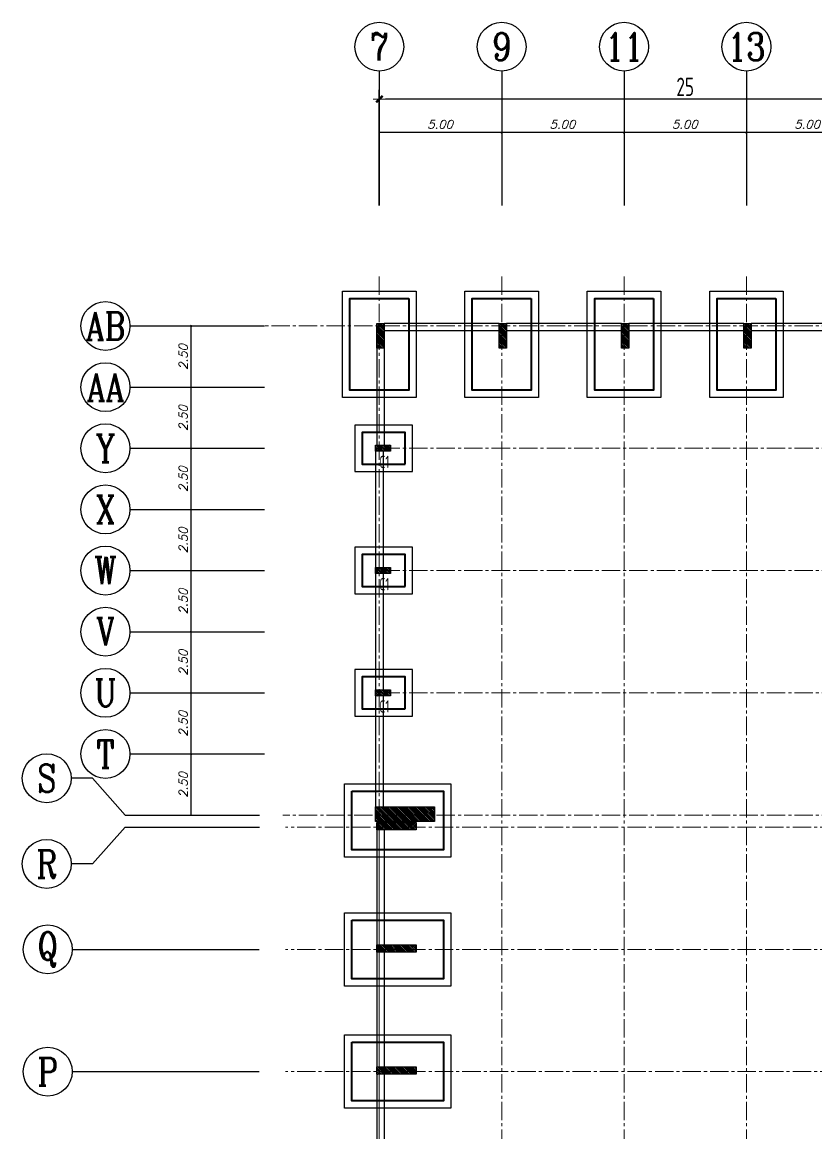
# Model space of a CAD drawing. Header units: metres. Extents: x 202848 to 204724, y 1924431 to 1925550.
# Drawn here: x 203936.01 to 203968.44, y 1925127.3 to 1925172.71 of the extents above; entities that cross this region are included whole.
import ezdxf
from ezdxf.enums import TextEntityAlignment as Align

# ---------------------------------------------------------------- set-up
doc = ezdxf.new("R2010")
doc.units = ezdxf.units.M
doc.header["$MEASUREMENT"] = 0
doc.linetypes.add('CENTER2', pattern=[1.125, 0.75, -0.125, 0.125, -0.125])
for name, color, linetype, lineweight in [('Axis', 1, 'CENTER2', 5), ('Dimations', 3, 'Continuous', 5), ('R.C Footing', 2, 'Continuous', 40)]:
    doc.layers.add(name, color=color, linetype=linetype, lineweight=lineweight)
for name, color, linetype in [('Axis Name', 8, 'Continuous'), ('Columns', 2, 'Continuous'), ('PC.Footing', 7, 'Continuous'), ('text2', 161, 'Continuous')]:
    doc.layers.add(name, color=color, linetype=linetype)
doc.styles.add('ROMANS', font='romans.shx', dxfattribs={"oblique": 15})
doc.styles.add('YQ_AXIS', font='COMPLEX.SHX', dxfattribs={"width": 0.8, "bigfont": 'GBCBIG.SHX'})
doc.styles.add('YQ_DIM', font='SUPEROS.SHX', dxfattribs={"width": 0.8, "bigfont": 'HZDX.SHX'})
doc.dimstyles.new('Copy(2) of DIM-50$', dxfattribs={"dimscale": 0, "dimtxt": 0.35, "dimasz": 0.03, "dimexe": 0, "dimexo": 0, "dimgap": 0.15, "dimtad": 1, "dimzin": 0, "dimdsep": 46, "dimtxsty": 'ROMANS', "dimblk1": 'OBLIQUE', "dimblk2": 'DTICK', "dimsah": 1, "dimcen": 0.1, "dimse1": 1, "dimse2": 1, "dimclrd": 2, "dimclre": 51, "dimclrt": 3, "dimaunit": 1, "dimadec": 0, "dimazin": 0, "dimtfac": 1e-05, "dimtmove": 2, "dimatfit": 0, "dimldrblk": 'DTICK', "dimfxl": 0, "dimtolj": 1, "dimtzin": 0, "dimlwe": -1, "dimarcsym": 0})
doc.dimstyles.new('yqm0_250', dxfattribs={"dimscale": 0.25, "dimtxt": 3, "dimasz": 1, "dimexe": 1.5, "dimexo": 3, "dimgap": 0.5, "dimtad": 1, "dimdec": 3, "dimdsep": 46, "dimtxsty": 'YQ_DIM', "dimblk": 'YQTICK', "dimcen": 0, "dimclrd": 256, "dimclre": 256, "dimclrt": 7, "dimadec": 1, "dimazin": 2, "dimtfac": 1, "dimtdec": 4, "dimtix": 1, "dimtmove": 2, "dimatfit": 2, "dimfxl": 1, "dimtolj": 1, "dimtzin": 0, "dimarcsym": 0})
pattern_1 = [(135, (386.115265, 223.05794), (-0.0353553390593, -0.0353553390593), [])]
pattern_2 = [(135, (386.115265, 223.09794), (-0.0353553390593, -0.0353553390593), [])]

# ---------------------------------------------------------------- blocks, each defined once
blk = doc.blocks.new('*U766')
at = {"layer": 'Dimations', "lineweight": -2, "insert": (-0.652, 0.25), "char_height": 0.5, "attachment_point": 1, "style": 'YQ_DIM'}
blk.add_mtext_dynamic_manual_height_columns('C1', width=1.30434, gutter_width=1, heights=[0], dxfattribs=at)
blk = doc.blocks.new('*U767')
at = {"layer": 'Dimations', "color": 0, "linetype": 'ByBlock', "lineweight": -2, "transparency": 16777216}
for p in [(0, 10), (50.125, 10), (0, 5), (50.125, 5), (0, 0), (50.125, 0)]:
    blk.add_blockref('*U766', p, dxfattribs=at)
blk = doc.blocks.new('*U768')
at = {"layer": 'text2', "lineweight": -2}
for p, q in [((-12.6, 2.35), (-12.6, -2.35)), ((-12.3, 2.35), (-12.3, -2.35)), ((12.3, 2.35), (12.3, -2.35)), ((12.6, 2.35), (12.6, -2.35))]:
    blk.add_line(p, q, dxfattribs=at)
blk = doc.blocks.new('*U769')
at = {"layer": 'text2', "color": 0, "linetype": 'ByBlock', "lineweight": -2, "transparency": 16777216}
for p in [(0, 0), (0, -5), (0, -10), (0, -15), (0, -20), (0, -25)]:
    blk.add_blockref('*U768', p, dxfattribs=at)
blk = doc.blocks.new('_OBLIQUE')
at = {"color": 0, "linetype": 'ByBlock'}
blk.add_line((-0.5, -0.5), (0.5, 0.5), dxfattribs=at)
blk = doc.blocks.new('DTICK')
at = {"color": 3}
blk.add_line((-1, -1), (1, 1), dxfattribs=at)
for p, q in [((-1, 0), (1, 0)), ((0, 1), (0, -1))]:
    blk.add_line(p, q)
blk = doc.blocks.new('*D1409')
at = {"layer": 'Defpoints', "color": 0, "lineweight": -2, "transparency": 16777216}
for p in [(203955.602, 1925168.213), (203950.602, 1925164.463), (203955.602, 1925164.463)]:
    blk.add_point(p, dxfattribs=at)
at = {"layer": 'Dimations', "color": 2, "lineweight": -2, "transparency": 16777216}
blk.add_line((203950.602, 1925168.213), (203955.572, 1925168.213), dxfattribs=at)
at = {"layer": 'Dimations', "color": 2, "lineweight": -2, "transparency": 16777216, "xscale": 0.03, "yscale": 0.03, "zscale": 0.03, "rotation": 180}
blk.add_blockref('_OBLIQUE', (203950.602, 1925168.213), dxfattribs=at)
at = {"layer": 'Dimations', "color": 2, "lineweight": -2, "transparency": 16777216, "xscale": 0.03, "yscale": 0.03, "zscale": 0.03}
blk.add_blockref('DTICK', (203955.602, 1925168.213), dxfattribs=at)
at = {"layer": 'Dimations', "color": 3, "transparency": 16777216, "insert": (203953.087, 1925168.538), "char_height": 0.35, "attachment_point": 5, "style": 'ROMANS'}
blk.add_mtext('\\A1;5.00', dxfattribs=at)
blk = doc.blocks.new('*D1410')
at = {"layer": 'Defpoints', "color": 0, "lineweight": -2, "transparency": 16777216}
for p in [(203960.602, 1925168.213), (203955.602, 1925164.463), (203960.602, 1925164.463)]:
    blk.add_point(p, dxfattribs=at)
at = {"layer": 'Dimations', "color": 2, "lineweight": -2, "transparency": 16777216}
blk.add_line((203955.602, 1925168.213), (203960.572, 1925168.213), dxfattribs=at)
at = {"layer": 'Dimations', "color": 2, "lineweight": -2, "transparency": 16777216, "xscale": 0.03, "yscale": 0.03, "zscale": 0.03, "rotation": 180}
blk.add_blockref('_OBLIQUE', (203955.602, 1925168.213), dxfattribs=at)
at = {"layer": 'Dimations', "color": 2, "lineweight": -2, "transparency": 16777216, "xscale": 0.03, "yscale": 0.03, "zscale": 0.03}
blk.add_blockref('DTICK', (203960.602, 1925168.213), dxfattribs=at)
at = {"layer": 'Dimations', "color": 3, "transparency": 16777216, "insert": (203958.087, 1925168.538), "char_height": 0.35, "attachment_point": 5, "style": 'ROMANS'}
blk.add_mtext('\\A1;5.00', dxfattribs=at)
blk = doc.blocks.new('*D1411')
at = {"layer": 'Defpoints', "color": 0, "lineweight": -2, "transparency": 16777216}
for p in [(203965.602, 1925168.213), (203960.602, 1925164.463), (203965.602, 1925164.463)]:
    blk.add_point(p, dxfattribs=at)
at = {"layer": 'Dimations', "color": 2, "lineweight": -2, "transparency": 16777216}
blk.add_line((203960.602, 1925168.213), (203965.572, 1925168.213), dxfattribs=at)
at = {"layer": 'Dimations', "color": 2, "lineweight": -2, "transparency": 16777216, "xscale": 0.03, "yscale": 0.03, "zscale": 0.03, "rotation": 180}
blk.add_blockref('_OBLIQUE', (203960.602, 1925168.213), dxfattribs=at)
at = {"layer": 'Dimations', "color": 2, "lineweight": -2, "transparency": 16777216, "xscale": 0.03, "yscale": 0.03, "zscale": 0.03}
blk.add_blockref('DTICK', (203965.602, 1925168.213), dxfattribs=at)
at = {"layer": 'Dimations', "color": 3, "transparency": 16777216, "insert": (203963.087, 1925168.538), "char_height": 0.35, "attachment_point": 5, "style": 'ROMANS'}
blk.add_mtext('\\A1;5.00', dxfattribs=at)
blk = doc.blocks.new('*D1412')
at = {"layer": 'Defpoints', "color": 0, "lineweight": -2, "transparency": 16777216}
for p in [(203970.602, 1925168.213), (203965.602, 1925164.463), (203970.602, 1925164.463)]:
    blk.add_point(p, dxfattribs=at)
at = {"layer": 'Dimations', "color": 2, "lineweight": -2, "transparency": 16777216}
blk.add_line((203965.602, 1925168.213), (203970.572, 1925168.213), dxfattribs=at)
at = {"layer": 'Dimations', "color": 2, "lineweight": -2, "transparency": 16777216, "xscale": 0.03, "yscale": 0.03, "zscale": 0.03, "rotation": 180}
blk.add_blockref('_OBLIQUE', (203965.602, 1925168.213), dxfattribs=at)
at = {"layer": 'Dimations', "color": 2, "lineweight": -2, "transparency": 16777216, "xscale": 0.03, "yscale": 0.03, "zscale": 0.03}
blk.add_blockref('DTICK', (203970.602, 1925168.213), dxfattribs=at)
at = {"layer": 'Dimations', "color": 3, "transparency": 16777216, "insert": (203968.087, 1925168.538), "char_height": 0.35, "attachment_point": 5, "style": 'ROMANS'}
blk.add_mtext('\\A1;5.00', dxfattribs=at)
blk = doc.blocks.new('YQTICK')
blk.add_line((-1, 0), (1, 0))
at = {"const_width": 0.4}
blk.add_lwpolyline([(0.53, 0.53), (-0.53, -0.53)], dxfattribs=at)
blk = doc.blocks.new('*D1426')
at = {"layer": 'Defpoints', "color": 0, "lineweight": -2, "transparency": 16777216}
for p in [(203950.602, 1925169.57), (203950.602, 1925164.463), (203975.602, 1925164.463)]:
    blk.add_point(p, dxfattribs=at)
at = {"layer": 'Dimations', "lineweight": -2, "transparency": 16777216}
for p, q in [((203950.602, 1925165.213), (203950.602, 1925169.945)), ((203975.602, 1925165.213), (203975.602, 1925169.945)), ((203975.352, 1925169.57), (203950.852, 1925169.57))]:
    blk.add_line(p, q, dxfattribs=at)
at = {"layer": 'Dimations', "lineweight": -2, "transparency": 16777216, "xscale": 0.25, "yscale": 0.25, "zscale": 0.25}
for p, rotation in [((203950.602, 1925169.57), 179.9999999989328), ((203975.602, 1925169.57), 359.9999999989328)]:
    blk.add_blockref('YQTICK', p, dxfattribs=dict(at, rotation=rotation))
at = {"layer": 'Dimations', "color": 7, "transparency": 16777216, "insert": (203963.102, 1925170.07), "char_height": 0.75, "attachment_point": 5, "rotation": 360, "style": 'YQ_DIM'}
blk.add_mtext('\\A1;25', dxfattribs=at)
blk = doc.blocks.new('*D1439')
at = {"layer": 'Defpoints', "color": 0, "lineweight": -2, "transparency": 16777216}
for p in [(203942.91, 1925142.791), (203946.66, 1925142.791), (203946.66, 1925140.291)]:
    blk.add_point(p, dxfattribs=at)
at = {"layer": 'Dimations', "color": 2, "lineweight": -2, "transparency": 16777216}
blk.add_line((203942.91, 1925140.291), (203942.91, 1925142.761), dxfattribs=at)
at = {"layer": 'Dimations', "color": 2, "lineweight": -2, "transparency": 16777216, "xscale": 0.03, "yscale": 0.03, "zscale": 0.03}
for name, p, rotation in [('DTICK', (203942.91, 1925142.791), 90), ('_OBLIQUE', (203942.91, 1925140.291), 270)]:
    blk.add_blockref(name, p, dxfattribs=dict(at, rotation=rotation))
at = {"layer": 'Dimations', "color": 3, "transparency": 16777216, "insert": (203942.585, 1925141.526), "char_height": 0.35, "attachment_point": 5, "rotation": 90, "style": 'ROMANS'}
blk.add_mtext('\\A1;2.50', dxfattribs=at)
blk = doc.blocks.new('*D1440')
at = {"layer": 'Defpoints', "color": 0, "lineweight": -2, "transparency": 16777216}
for p in [(203942.91, 1925145.291), (203946.66, 1925145.291), (203946.66, 1925142.791)]:
    blk.add_point(p, dxfattribs=at)
at = {"layer": 'Dimations', "color": 2, "lineweight": -2, "transparency": 16777216}
blk.add_line((203942.91, 1925142.791), (203942.91, 1925145.261), dxfattribs=at)
at = {"layer": 'Dimations', "color": 2, "lineweight": -2, "transparency": 16777216, "xscale": 0.03, "yscale": 0.03, "zscale": 0.03}
for name, p, rotation in [('DTICK', (203942.91, 1925145.291), 90), ('_OBLIQUE', (203942.91, 1925142.791), 270)]:
    blk.add_blockref(name, p, dxfattribs=dict(at, rotation=rotation))
at = {"layer": 'Dimations', "color": 3, "transparency": 16777216, "insert": (203942.585, 1925144.026), "char_height": 0.35, "attachment_point": 5, "rotation": 90, "style": 'ROMANS'}
blk.add_mtext('\\A1;2.50', dxfattribs=at)
blk = doc.blocks.new('*D1441')
at = {"layer": 'Defpoints', "color": 0, "lineweight": -2, "transparency": 16777216}
for p in [(203942.91, 1925147.791), (203946.66, 1925147.791), (203946.66, 1925145.291)]:
    blk.add_point(p, dxfattribs=at)
at = {"layer": 'Dimations', "color": 2, "lineweight": -2, "transparency": 16777216}
blk.add_line((203942.91, 1925145.291), (203942.91, 1925147.761), dxfattribs=at)
at = {"layer": 'Dimations', "color": 2, "lineweight": -2, "transparency": 16777216, "xscale": 0.03, "yscale": 0.03, "zscale": 0.03}
for name, p, rotation in [('DTICK', (203942.91, 1925147.791), 90), ('_OBLIQUE', (203942.91, 1925145.291), 270)]:
    blk.add_blockref(name, p, dxfattribs=dict(at, rotation=rotation))
at = {"layer": 'Dimations', "color": 3, "transparency": 16777216, "insert": (203942.585, 1925146.526), "char_height": 0.35, "attachment_point": 5, "rotation": 90, "style": 'ROMANS'}
blk.add_mtext('\\A1;2.50', dxfattribs=at)
blk = doc.blocks.new('*D1442')
at = {"layer": 'Defpoints', "color": 0, "lineweight": -2, "transparency": 16777216}
for p in [(203942.91, 1925150.291), (203946.66, 1925150.291), (203946.66, 1925147.791)]:
    blk.add_point(p, dxfattribs=at)
at = {"layer": 'Dimations', "color": 2, "lineweight": -2, "transparency": 16777216}
blk.add_line((203942.91, 1925147.791), (203942.91, 1925150.261), dxfattribs=at)
at = {"layer": 'Dimations', "color": 2, "lineweight": -2, "transparency": 16777216, "xscale": 0.03, "yscale": 0.03, "zscale": 0.03}
for name, p, rotation in [('DTICK', (203942.91, 1925150.291), 90), ('_OBLIQUE', (203942.91, 1925147.791), 270)]:
    blk.add_blockref(name, p, dxfattribs=dict(at, rotation=rotation))
at = {"layer": 'Dimations', "color": 3, "transparency": 16777216, "insert": (203942.585, 1925149.026), "char_height": 0.35, "attachment_point": 5, "rotation": 90, "style": 'ROMANS'}
blk.add_mtext('\\A1;2.50', dxfattribs=at)
blk = doc.blocks.new('*D1443')
at = {"layer": 'Defpoints', "color": 0, "lineweight": -2, "transparency": 16777216}
for p in [(203942.91, 1925152.791), (203946.66, 1925152.791), (203946.66, 1925150.291)]:
    blk.add_point(p, dxfattribs=at)
at = {"layer": 'Dimations', "color": 2, "lineweight": -2, "transparency": 16777216}
blk.add_line((203942.91, 1925150.291), (203942.91, 1925152.761), dxfattribs=at)
at = {"layer": 'Dimations', "color": 2, "lineweight": -2, "transparency": 16777216, "xscale": 0.03, "yscale": 0.03, "zscale": 0.03}
for name, p, rotation in [('DTICK', (203942.91, 1925152.791), 90), ('_OBLIQUE', (203942.91, 1925150.291), 270)]:
    blk.add_blockref(name, p, dxfattribs=dict(at, rotation=rotation))
at = {"layer": 'Dimations', "color": 3, "transparency": 16777216, "insert": (203942.585, 1925151.526), "char_height": 0.35, "attachment_point": 5, "rotation": 90, "style": 'ROMANS'}
blk.add_mtext('\\A1;2.50', dxfattribs=at)
blk = doc.blocks.new('*D1444')
at = {"layer": 'Defpoints', "color": 0, "lineweight": -2, "transparency": 16777216}
for p in [(203942.91, 1925155.291), (203946.66, 1925155.291), (203946.66, 1925152.791)]:
    blk.add_point(p, dxfattribs=at)
at = {"layer": 'Dimations', "color": 2, "lineweight": -2, "transparency": 16777216}
blk.add_line((203942.91, 1925152.791), (203942.91, 1925155.261), dxfattribs=at)
at = {"layer": 'Dimations', "color": 2, "lineweight": -2, "transparency": 16777216, "xscale": 0.03, "yscale": 0.03, "zscale": 0.03}
for name, p, rotation in [('DTICK', (203942.91, 1925155.291), 90), ('_OBLIQUE', (203942.91, 1925152.791), 270)]:
    blk.add_blockref(name, p, dxfattribs=dict(at, rotation=rotation))
at = {"layer": 'Dimations', "color": 3, "transparency": 16777216, "insert": (203942.585, 1925154.026), "char_height": 0.35, "attachment_point": 5, "rotation": 90, "style": 'ROMANS'}
blk.add_mtext('\\A1;2.50', dxfattribs=at)
blk = doc.blocks.new('*D1445')
at = {"layer": 'Defpoints', "color": 0, "lineweight": -2, "transparency": 16777216}
for p in [(203942.91, 1925157.791), (203946.66, 1925157.791), (203946.66, 1925155.291)]:
    blk.add_point(p, dxfattribs=at)
at = {"layer": 'Dimations', "color": 2, "lineweight": -2, "transparency": 16777216}
blk.add_line((203942.91, 1925155.291), (203942.91, 1925157.761), dxfattribs=at)
at = {"layer": 'Dimations', "color": 2, "lineweight": -2, "transparency": 16777216, "xscale": 0.03, "yscale": 0.03, "zscale": 0.03}
for name, p, rotation in [('DTICK', (203942.91, 1925157.791), 90), ('_OBLIQUE', (203942.91, 1925155.291), 270)]:
    blk.add_blockref(name, p, dxfattribs=dict(at, rotation=rotation))
at = {"layer": 'Dimations', "color": 3, "transparency": 16777216, "insert": (203942.585, 1925156.526), "char_height": 0.35, "attachment_point": 5, "rotation": 90, "style": 'ROMANS'}
blk.add_mtext('\\A1;2.50', dxfattribs=at)
blk = doc.blocks.new('*D1446')
at = {"layer": 'Defpoints', "color": 0, "lineweight": -2, "transparency": 16777216}
for p in [(203942.91, 1925160.291), (203946.66, 1925160.291), (203946.66, 1925157.791)]:
    blk.add_point(p, dxfattribs=at)
at = {"layer": 'Dimations', "color": 2, "lineweight": -2, "transparency": 16777216}
blk.add_line((203942.91, 1925157.791), (203942.91, 1925160.261), dxfattribs=at)
at = {"layer": 'Dimations', "color": 2, "lineweight": -2, "transparency": 16777216, "xscale": 0.03, "yscale": 0.03, "zscale": 0.03}
for name, p, rotation in [('DTICK', (203942.91, 1925160.291), 90), ('_OBLIQUE', (203942.91, 1925157.791), 270)]:
    blk.add_blockref(name, p, dxfattribs=dict(at, rotation=rotation))
at = {"layer": 'Dimations', "color": 3, "transparency": 16777216, "insert": (203942.585, 1925159.026), "char_height": 0.35, "attachment_point": 5, "rotation": 90, "style": 'ROMANS'}
blk.add_mtext('\\A1;2.50', dxfattribs=at)

msp = doc.modelspace()

# ---------------------------------------------------------------- hatches: boundary and pattern name
at = {"layer": 'Columns', "transparency": 33554687}
h = msp.add_hatch(dxfattribs=at)
h.set_pattern_fill('ANSI31', color=256, scale=0.4, angle=90)
h.set_pattern_definition([(135, (361.165265, 223.05794), (-0.0353553390593, -0.0353553390593), [])])
h.paths.add_polyline_path([(203950.8022, 1925160.3914), (203950.5022, 1925160.3914), (203950.5022, 1925159.3914), (203950.8022, 1925159.3914)])
h = msp.add_hatch(dxfattribs=at)
h.set_pattern_fill('ANSI31', color=256, scale=0.4, angle=90)
h.set_pattern_definition([(135, (366.165265, 223.05794), (-0.0353553390593, -0.0353553390593), [])])
h.paths.add_polyline_path([(203955.8022, 1925160.3914), (203955.5022, 1925160.3914), (203955.5022, 1925159.3914), (203955.8022, 1925159.3914)])
h = msp.add_hatch(dxfattribs=at)
h.set_pattern_fill('ANSI31', color=256, scale=0.4, angle=90)
h.set_pattern_definition([(135, (371.165265, 223.05794), (-0.0353553390593, -0.0353553390593), [])])
h.paths.add_polyline_path([(203960.8022, 1925160.3914), (203960.5022, 1925160.3914), (203960.5022, 1925159.3914), (203960.8022, 1925159.3914)])
h = msp.add_hatch(dxfattribs=at)
h.set_pattern_fill('ANSI31', color=256, scale=0.4, angle=90)
h.set_pattern_definition([(135, (376.165265, 223.05794), (-0.0353553390593, -0.0353553390593), [])])
h.paths.add_polyline_path([(203965.8022, 1925160.3914), (203965.5022, 1925160.3914), (203965.5022, 1925159.3914), (203965.8022, 1925159.3914)])
h = msp.add_hatch(dxfattribs=at)
h.set_pattern_fill('ANSI31', color=256, scale=0.4, angle=90)
h.set_pattern_definition(pattern_1)
h.paths.add_polyline_path([(203950.4522, 1925155.4164), (203950.4522, 1925155.1664), (203951.0522, 1925155.1664), (203951.0522, 1925155.4164)])
h = msp.add_hatch(dxfattribs=at)
h.set_pattern_fill('ANSI31', color=256, scale=0.4, angle=90)
h.set_pattern_definition(pattern_1)
h.paths.add_polyline_path([(203950.4522, 1925150.4164), (203950.4522, 1925150.1664), (203951.0522, 1925150.1664), (203951.0522, 1925150.4164)])
h = msp.add_hatch(dxfattribs=at)
h.set_pattern_fill('ANSI31', color=256, scale=0.4, angle=90)
h.set_pattern_definition(pattern_1)
h.paths.add_polyline_path([(203950.4522, 1925145.4164), (203950.4522, 1925145.1664), (203951.0522, 1925145.1664), (203951.0522, 1925145.4164)])
h = msp.add_hatch(dxfattribs=at)
h.set_pattern_fill('ANSI31', color=256, scale=0.4, angle=90)
h.set_pattern_definition(pattern_2)
h.paths.add_polyline_path([(203950.4522, 1925140.6314), (203950.4522, 1925140.0314), (203952.8522, 1925140.0314), (203952.8522, 1925140.6314)])
h = msp.add_hatch(dxfattribs=at)
h.set_pattern_fill('ANSI31', color=256, scale=0.4, angle=90)
h.set_pattern_definition(pattern_2)
h.paths.add_polyline_path([(203950.5022, 1925139.9914), (203950.5022, 1925139.6914), (203952.1022, 1925139.6914), (203952.1022, 1925139.9914)])
h = msp.add_hatch(dxfattribs=at)
h.set_pattern_fill('ANSI31', color=256, scale=0.4, angle=90)
h.set_pattern_definition(pattern_2)
h.paths.add_polyline_path([(203950.5022, 1925134.9914), (203950.5022, 1925134.6914), (203952.1022, 1925134.6914), (203952.1022, 1925134.9914)])
h = msp.add_hatch(dxfattribs=at)
h.set_pattern_fill('ANSI31', color=256, scale=0.4, angle=90)
h.set_pattern_definition(pattern_2)
h.paths.add_polyline_path([(203950.5022, 1925129.9914), (203950.5022, 1925129.6914), (203952.1022, 1925129.6914), (203952.1022, 1925129.9914)])

# ---------------------------------------------------------------- linework, layer by layer
at = {"layer": 'Axis'}
for p, q in [((203950.6022, 1925162.3166), (203950.6022, 1925140.1414)), ((203950.6022, 1925162.3166), (203950.6022, 1925085.4194)), ((203955.6022, 1925162.3166), (203955.6022, 1925085.4194)), ((203955.6022, 1925162.3166), (203955.6022, 1925085.4194)), ((203960.6022, 1925162.3166), (203960.6022, 1925085.4194)), ((203960.6022, 1925162.3166), (203960.6022, 1925085.4194)), ((203965.6022, 1925162.3166), (203965.6022, 1925085.4194)), ((203965.6022, 1925162.3166), (203965.6022, 1925085.4194)), ((204000.9422, 1925160.2914), (203942.3196, 1925160.2914)), ((204000.9422, 1925155.2914), (203950.4922, 1925155.2914)), ((204000.9422, 1925150.2914), (203950.4922, 1925150.2914)), ((204000.9422, 1925145.2914), (203950.4922, 1925145.2914)), ((204000.9422, 1925140.2914), (203946.6602, 1925140.2914)), ((203950.6022, 1925139.9514), (203950.6022, 1925110.5514)), ((203979.4939, 1925139.8014), (203946.7702, 1925139.8014)), ((203979.4939, 1925134.8014), (203946.7702, 1925134.8014)), ((203979.4939, 1925129.8014), (203946.7702, 1925129.8014))]:
    msp.add_line(p, q, dxfattribs=at)
at = {"layer": 'Axis Name'}
for p, q in [((203950.6022, 1925170.7133), (203950.6022, 1925165.2133)), ((203955.6022, 1925170.7133), (203955.6022, 1925165.2133)), ((203960.6022, 1925170.7133), (203960.6022, 1925165.2133)), ((203965.6022, 1925170.7133), (203965.6022, 1925165.2133)), ((203940.4102, 1925160.2914), (203945.9102, 1925160.2914)), ((203940.4102, 1925157.7914), (203945.9102, 1925157.7914)), ((203940.4102, 1925155.2914), (203945.9102, 1925155.2914)), ((203940.4102, 1925152.7914), (203945.9102, 1925152.7914)), ((203940.4102, 1925150.2914), (203945.9102, 1925150.2914)), ((203940.4102, 1925147.7914), (203945.9102, 1925147.7914)), ((203940.4102, 1925145.2914), (203945.9102, 1925145.2914)), ((203940.4102, 1925142.7914), (203945.9102, 1925142.7914)), ((203938.878, 1925141.7978), (203938.0087, 1925141.7978)), ((203940.2111, 1925140.2914), (203938.878, 1925141.7978)), ((203940.2111, 1925140.2914), (203945.7111, 1925140.2914)), ((203940.2111, 1925139.8014), (203938.878, 1925138.2951)), ((203940.2111, 1925139.8014), (203945.7111, 1925139.8014)), ((203938.878, 1925138.2951), (203938.0087, 1925138.2951)), ((203938.0517, 1925134.8014), (203945.6919, 1925134.8014)), ((203938.0517, 1925129.8014), (203945.6919, 1925129.8014))]:
    msp.add_line(p, q, dxfattribs=at)
for centre in [(203950.6022, 1925171.7133), (203955.6022, 1925171.7133), (203960.6022, 1925171.7133), (203965.6022, 1925171.7133), (203939.4102, 1925160.2914), (203939.4102, 1925157.7914), (203939.4102, 1925155.2914), (203939.4102, 1925152.7914), (203939.4102, 1925150.2914), (203939.4102, 1925147.7914), (203939.4102, 1925145.2914), (203939.4102, 1925142.7914), (203937.0087, 1925141.7978), (203937.0087, 1925138.2951), (203937.0517, 1925134.8014), (203937.0517, 1925129.8014)]:
    msp.add_circle(centre, 1, dxfattribs=at)
at = {"layer": 'Columns'}
for points in [[(203950.8022, 1925160.3914), (203950.8022, 1925159.3914), (203950.5022, 1925159.3914), (203950.5022, 1925160.3914)], [(203955.8022, 1925160.3914), (203955.8022, 1925159.3914), (203955.5022, 1925159.3914), (203955.5022, 1925160.3914)], [(203960.8022, 1925160.3914), (203960.8022, 1925159.3914), (203960.5022, 1925159.3914), (203960.5022, 1925160.3914)], [(203965.8022, 1925160.3914), (203965.8022, 1925159.3914), (203965.5022, 1925159.3914), (203965.5022, 1925160.3914)], [(203950.4522, 1925155.1664), (203950.4522, 1925155.4164), (203951.0522, 1925155.4164), (203951.0522, 1925155.1664)], [(203950.4522, 1925150.1664), (203950.4522, 1925150.4164), (203951.0522, 1925150.4164), (203951.0522, 1925150.1664)], [(203950.4522, 1925145.1664), (203950.4522, 1925145.4164), (203951.0522, 1925145.4164), (203951.0522, 1925145.1664)], [(203950.4522, 1925140.6314), (203952.8522, 1925140.6314), (203952.8522, 1925140.0314), (203950.4522, 1925140.0314)], [(203950.5022, 1925139.9914), (203952.1022, 1925139.9914), (203952.1022, 1925139.6914), (203950.5022, 1925139.6914)], [(203950.5022, 1925134.9914), (203952.1022, 1925134.9914), (203952.1022, 1925134.6914), (203950.5022, 1925134.6914)], [(203950.5022, 1925129.9914), (203952.1022, 1925129.9914), (203952.1022, 1925129.6914), (203950.5022, 1925129.6914)]]:
    msp.add_lwpolyline(points, close=True, dxfattribs=at)
at = {"layer": 'PC.Footing'}
for points in [[(203952.1022, 1925161.7164), (203952.1022, 1925157.3664), (203949.1022, 1925157.3664), (203949.1022, 1925161.7164)], [(203957.1022, 1925161.7164), (203957.1022, 1925157.3664), (203954.1022, 1925157.3664), (203954.1022, 1925161.7164)], [(203962.1022, 1925161.7164), (203962.1022, 1925157.3664), (203959.1022, 1925157.3664), (203959.1022, 1925161.7164)], [(203967.1022, 1925161.7164), (203967.1022, 1925157.3664), (203964.1022, 1925157.3664), (203964.1022, 1925161.7164)], [(203951.9522, 1925154.3414), (203951.9522, 1925156.2414), (203949.6022, 1925156.2414), (203949.6022, 1925154.3414)], [(203951.9522, 1925149.3414), (203951.9522, 1925151.2414), (203949.6022, 1925151.2414), (203949.6022, 1925149.3414)], [(203951.9522, 1925144.3414), (203951.9522, 1925146.2414), (203949.6022, 1925146.2414), (203949.6022, 1925144.3414)], [(203949.1772, 1925141.5652), (203953.5272, 1925141.5652), (203953.5272, 1925138.5652), (203949.1772, 1925138.5652)], [(203949.1772, 1925136.3014), (203953.5272, 1925136.3014), (203953.5272, 1925133.3014), (203949.1772, 1925133.3014)], [(203949.1772, 1925131.3014), (203953.5272, 1925131.3014), (203953.5272, 1925128.3014), (203949.1772, 1925128.3014)]]:
    msp.add_lwpolyline(points, close=True, dxfattribs=at)
at = {"layer": 'R.C Footing'}
for points in [[(203951.8022, 1925161.4164), (203951.8022, 1925157.6664), (203949.4022, 1925157.6664), (203949.4022, 1925161.4164)], [(203956.8022, 1925161.4164), (203956.8022, 1925157.6664), (203954.4022, 1925157.6664), (203954.4022, 1925161.4164)], [(203961.8022, 1925161.4164), (203961.8022, 1925157.6664), (203959.4022, 1925157.6664), (203959.4022, 1925161.4164)], [(203966.8022, 1925161.4164), (203966.8022, 1925157.6664), (203964.4022, 1925157.6664), (203964.4022, 1925161.4164)], [(203951.6522, 1925154.6414), (203951.6522, 1925155.9414), (203949.9022, 1925155.9414), (203949.9022, 1925154.6414)], [(203951.6522, 1925149.6414), (203951.6522, 1925150.9414), (203949.9022, 1925150.9414), (203949.9022, 1925149.6414)], [(203951.6522, 1925144.6414), (203951.6522, 1925145.9414), (203949.9022, 1925145.9414), (203949.9022, 1925144.6414)], [(203949.4772, 1925141.2652), (203953.2272, 1925141.2652), (203953.2272, 1925138.8652), (203949.4772, 1925138.8652)], [(203949.4772, 1925136.0014), (203953.2272, 1925136.0014), (203953.2272, 1925133.6014), (203949.4772, 1925133.6014)], [(203949.4772, 1925131.0014), (203953.2272, 1925131.0014), (203953.2272, 1925128.6014), (203949.4772, 1925128.6014)]]:
    msp.add_lwpolyline(points, close=True, dxfattribs=at)
at = {"layer": 'text2', "lineweight": -2}
for p, q in [((203955.5022, 1925160.3914), (203950.8022, 1925160.3914)), ((203960.5022, 1925160.3914), (203955.8022, 1925160.3914)), ((203965.5022, 1925160.3914), (203960.8022, 1925160.3914)), ((203970.5022, 1925160.3914), (203965.8022, 1925160.3914)), ((203955.5022, 1925160.0914), (203950.8022, 1925160.0914)), ((203960.5022, 1925160.0914), (203955.8022, 1925160.0914)), ((203965.5022, 1925160.0914), (203960.8022, 1925160.0914)), ((203970.5022, 1925160.0914), (203965.8022, 1925160.0914)), ((203950.5022, 1925159.3914), (203950.5022, 1925155.4164)), ((203950.8022, 1925159.3914), (203950.8022, 1925155.4164)), ((203950.4522, 1925155.1664), (203950.4522, 1925150.4164)), ((203950.7522, 1925155.1664), (203950.7522, 1925150.4164)), ((203950.4522, 1925150.1664), (203950.4522, 1925145.4164)), ((203950.7522, 1925150.1664), (203950.7522, 1925145.4164)), ((203950.4522, 1925145.1664), (203950.4522, 1925140.6314)), ((203950.7522, 1925145.1664), (203950.7522, 1925140.6314))]:
    msp.add_line(p, q, dxfattribs=at)

# ---------------------------------------------------------------- block references
at = {"layer": 'Dimations', "lineweight": -2}
msp.add_blockref('*U767', (203951.2544, 1925144.7345), dxfattribs=at)
at = {"layer": 'text2', "lineweight": -2}
msp.add_blockref('*U769', (203963.1022, 1925137.3414), dxfattribs=at)

# ---------------------------------------------------------------- texts
at = {"layer": 'Axis Name', "color": 7, "style": 'YQ_AXIS', "width": 0.8}
for s, p in [('7', (203950.6022, 1925171.7133)), ('9', (203955.6022, 1925171.7133)), ('11', (203960.6022, 1925171.7133)), ('13', (203965.6022, 1925171.7133)), ('AB', (203939.4102, 1925160.2914)), ('AA', (203939.4102, 1925157.7914)), ('Y', (203939.4102, 1925155.2914)), ('X', (203939.4102, 1925152.7914)), ('W', (203939.4102, 1925150.2914)), ('V', (203939.4102, 1925147.7914)), ('U', (203939.4102, 1925145.2914)), ('T', (203939.4102, 1925142.7914)), ('S', (203937.0087, 1925141.7978)), ('R', (203937.0087, 1925138.2951)), ('Q', (203937.0517, 1925134.8014)), ('P', (203937.0517, 1925129.8014))]:
    msp.add_text(s, height=1.125, dxfattribs=at).set_placement(p, align=Align.MIDDLE)

# ---------------------------------------------------------------- dimensions: what is measured, and where the dimension line sits
at = {"layer": 'Dimations'}
dim = msp.add_aligned_dim(p1=(203975.6022, 1925164.4633), p2=(203950.6022, 1925164.4633), distance=-5.1069, dimstyle='yqm0_250', dxfattribs=at)
dim.commit()
dim.dimension.update_dxf_attribs({"geometry": '*D1426', "text_midpoint": (203963.1022, 1925170.0702)})
for base, p1, p2, picture, middle in [((203955.6022, 1925168.2133), (203950.6022, 1925164.4633), (203955.6022, 1925164.4633), '*D1409', (203953.0872, 1925168.5383)), ((203960.6022, 1925168.2133), (203955.6022, 1925164.4633), (203960.6022, 1925164.4633), '*D1410', (203958.0872, 1925168.5383)), ((203965.6022, 1925168.2133), (203960.6022, 1925164.4633), (203965.6022, 1925164.4633), '*D1411', (203963.0872, 1925168.5383)), ((203970.6022, 1925168.2133), (203965.6022, 1925164.4633), (203970.6022, 1925164.4633), '*D1412', (203968.0872, 1925168.5383))]:
    dim = msp.add_linear_dim(base=base, p1=p1, p2=p2, dimstyle='Copy(2) of DIM-50$', override={"dimscale": 1}, dxfattribs=at)
    dim.commit()
    dim.dimension.update_dxf_attribs({"geometry": picture, "text_midpoint": middle})
for base, p1, p2, picture, middle in [((203942.9102, 1925160.2914), (203946.6602, 1925157.7914), (203946.6602, 1925160.2914), '*D1446', (203942.5852, 1925159.0264)), ((203942.9102, 1925157.7914), (203946.6602, 1925155.2914), (203946.6602, 1925157.7914), '*D1445', (203942.5852, 1925156.5264)), ((203942.9102, 1925155.2914), (203946.6602, 1925152.7914), (203946.6602, 1925155.2914), '*D1444', (203942.5852, 1925154.0264)), ((203942.9102, 1925152.7914), (203946.6602, 1925150.2914), (203946.6602, 1925152.7914), '*D1443', (203942.5852, 1925151.5264)), ((203942.9102, 1925150.2914), (203946.6602, 1925147.7914), (203946.6602, 1925150.2914), '*D1442', (203942.5852, 1925149.0264)), ((203942.9102, 1925147.7914), (203946.6602, 1925145.2914), (203946.6602, 1925147.7914), '*D1441', (203942.5852, 1925146.5264)), ((203942.9102, 1925145.2914), (203946.6602, 1925142.7914), (203946.6602, 1925145.2914), '*D1440', (203942.5852, 1925144.0264)), ((203942.9102, 1925142.7914), (203946.6602, 1925140.2914), (203946.6602, 1925142.7914), '*D1439', (203942.5852, 1925141.5264))]:
    dim = msp.add_linear_dim(base=base, p1=p1, p2=p2, angle=90, dimstyle='Copy(2) of DIM-50$', override={"dimscale": 1}, dxfattribs=at)
    dim.commit()
    dim.dimension.update_dxf_attribs({"geometry": picture, "text_midpoint": middle})

doc.saveas('drawing.dxf')
